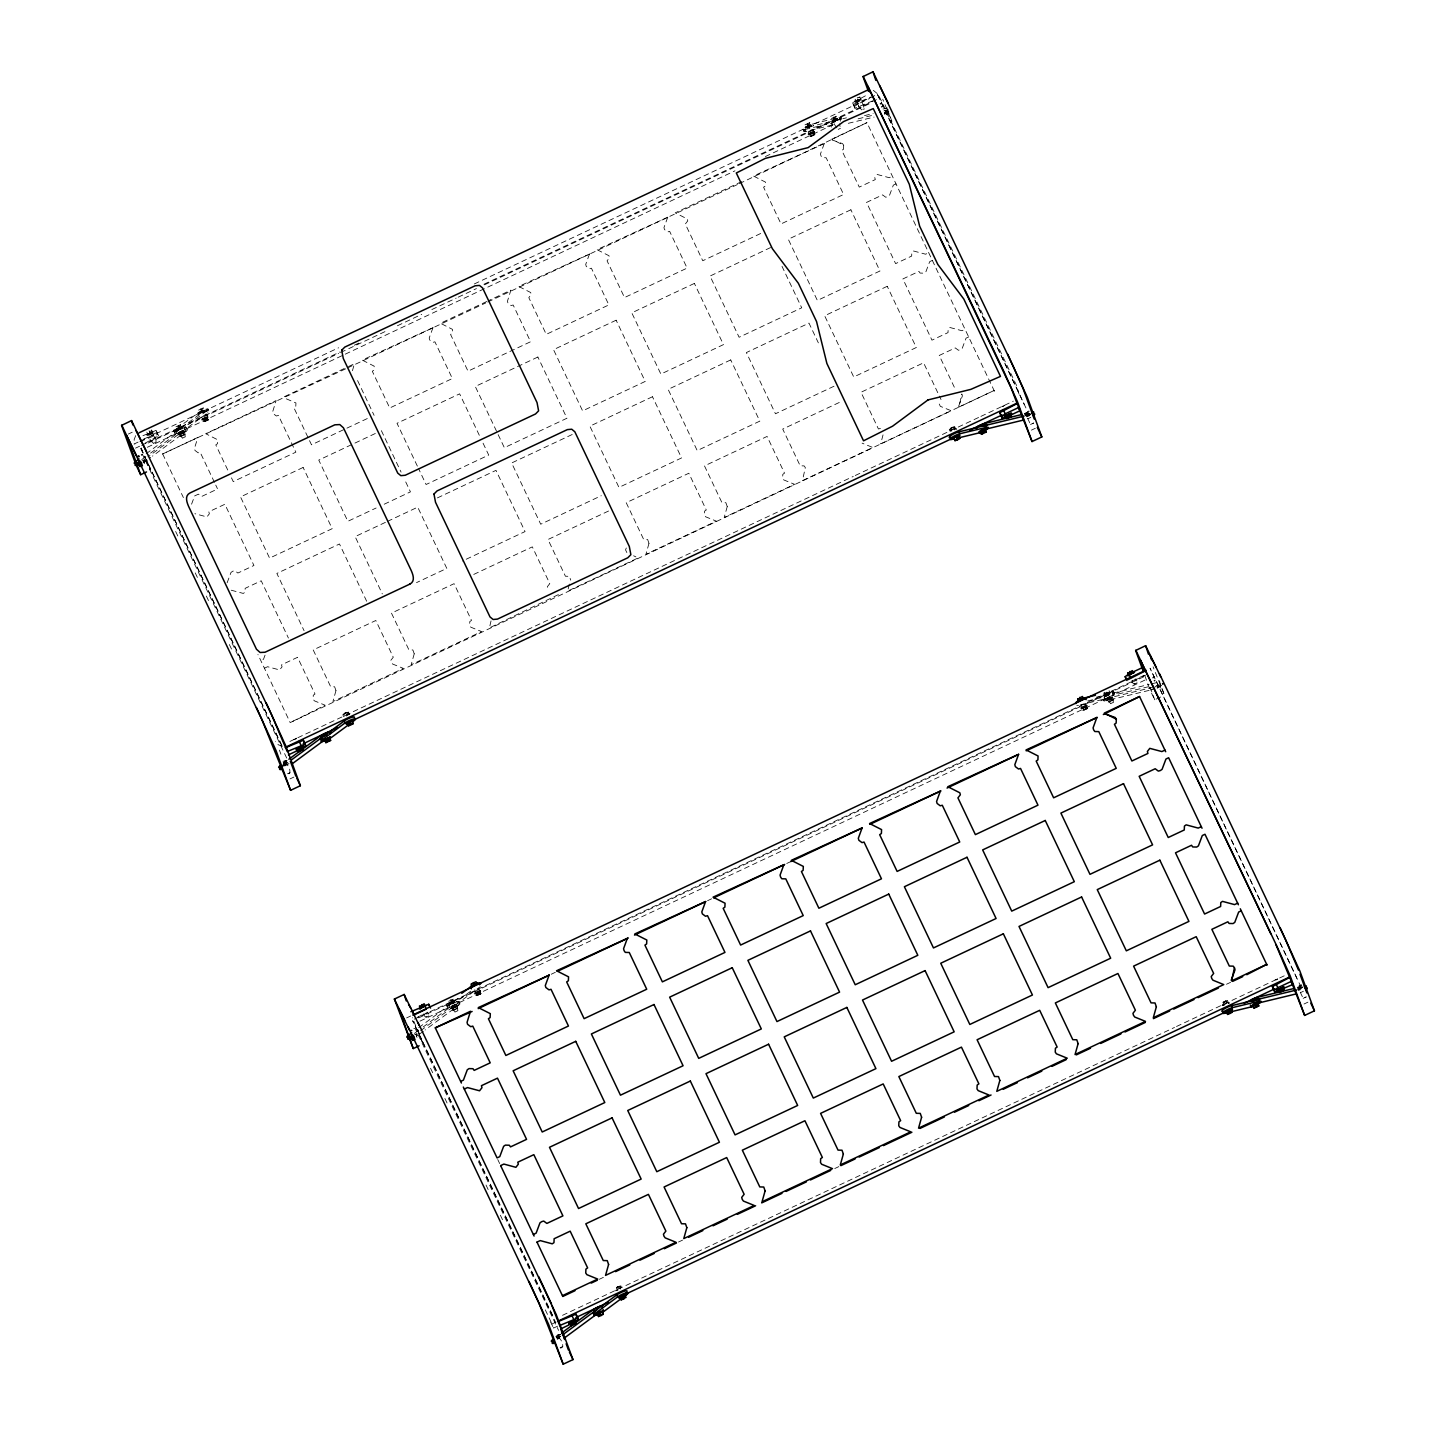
<?xml version="1.0" encoding="UTF-8"?>
<svg xmlns="http://www.w3.org/2000/svg" width="1436" height="1436" viewBox="0 0 1436 1436"><rect width="100%" height="100%" fill="white"/><g stroke="black" fill="none" stroke-linecap="round" stroke-linejoin="round"><path stroke-width="0.75" stroke-dasharray="5 3.75" d="M352.448 370.703L354.387 363.775L346.345 367.562M958.62 406.316L962.389 395.941L961.833 393.967L958.943 407.034L994.161 390.466L290.18 722.595L257.924 654.475M135.648 435.629L134.104 439.793L134.876 444.101M491.04 620.89L489.425 627.891L559.519 594.055M569.302 584.075L567.687 591.093L638.105 557.958L633.599 555.768M626.293 547.978L625.575 549.916L627.317 553.56M883.032 434.893L880.699 443.85L951.117 410.714L940.329 406.316L938.588 402.672L939.306 400.734M191.562 504.18L194.668 495.905L198.401 494.163L201.543 496.515L217.59 488.976L215.759 485.099M227.139 582.765L231.016 572.425L232.74 571.241L234.75 570.666L237.891 573.036L253.939 565.479L224.86 504.269L208.812 511.808L209.369 513.783L206.928 516.924L194.883 513.693M265.05 655.157L263.488 659.286L260.814 660.542M146.669 434.875L153.724 431.554L150.834 434.713L146.669 434.875L153.724 431.554M147.028 435.629L154.083 432.326M148.626 433.959C152.629 428.377 158.516 441.732 154.855 443.114C151.229 444.28 145.485 433.223 151.767 432.487M153.167 443.509L156.309 442.037M143.797 462.356L144.48 460.759L143.995 462.536M175.784 429.579L182.821 426.259L179.949 429.418L175.784 429.579L182.821 426.259M176.143 430.333L183.198 427.031M177.741 428.646C181.726 423.081 187.631 436.436 183.97 437.818C180.344 438.985 174.582 427.928 180.864 427.174M177.974 434.175L185.011 430.854L182.121 434.013L177.974 434.175L185.011 430.854M178.333 434.928L185.37 431.626M198.437 412.85L205.492 409.547L202.602 412.706L198.437 412.85L205.492 409.547M198.814 413.622L205.851 410.301M200.394 411.935C204.397 406.37 210.284 419.707 206.64 421.089C202.997 422.274 197.253 411.199 203.535 410.463M182.282 438.213L185.423 436.741M201.543 419.366L208.579 416.045L205.689 419.204L201.543 419.366L208.579 416.045M201.902 420.12L208.938 416.817M204.953 421.502L208.076 420.03M293.841 739.63L296.426 738.14M804.914 127.571L811.95 124.268L809.06 127.427L804.914 127.571L811.95 124.268M805.273 128.343L812.309 125.022M806.87 126.655C810.855 121.091 816.743 134.428 813.099 135.81C809.455 136.994 803.711 125.919 809.994 125.183M808.001 134.087L815.038 130.766L812.148 133.925L808.001 134.087L815.038 130.766M288.833 773.789C292.423 771.796 286.392 758.746 281.851 765.298M808.36 134.84L815.397 131.538M282.228 766.357L287.218 764.006L287.685 762.229L281.869 765.585M811.412 136.223L814.535 134.751M831.354 121.198L838.391 117.878L835.501 121.037L831.354 121.198L838.391 117.878M831.713 121.952L838.75 118.649M836.937 127.93C828.823 118.506 837.942 114.216 840.078 126.458M836.434 118.793L833.311 120.265M854.869 101.741L861.905 98.42L859.015 101.579L854.869 101.741L861.905 98.42M855.228 102.495L862.264 99.192M861.744 109.926C851.117 99.389 862.013 93.16 864.113 109.351M859.949 99.335L856.825 100.807M349.127 714.715L349.971 713.692L343.778 716.008M838.229 129.384L840.437 128.343M884.63 113.462L887.879 111.057L884.989 114.216M423.961 1013.565C423.548 1019.919 432.326 1015.808 427.102 1012.093M428.915 1015.916L425.792 1017.388M416.619 1036.397L417.086 1034.638L416.243 1035.643L417.32 1038.138L414.627 1038.39M448.391 1003.441L455.445 1000.138L452.555 1003.297L448.391 1003.441L455.445 1000.138M448.768 1004.213L455.804 1000.91M450.348 1002.525C454.35 996.961 460.238 1010.298 456.576 1011.68C452.95 1012.865 447.206 1001.789 453.489 1001.054M450.581 1008.036L457.617 1004.733L454.745 1007.892L450.581 1008.036L457.617 1004.733M450.94 1008.808L457.994 1005.487M454.907 1012.093L458.03 1010.621M474.149 993.227L481.186 989.925L478.314 993.084L474.149 993.227L481.186 989.925M474.508 993.999L481.563 990.696M474.831 989.637C474.975 998.72 484.955 994.035 477.973 988.165M480.683 993.909L477.56 995.381M955.604 429.418L956.807 429.184M1004.787 405.473L1002.041 406.496L1003.71 406.083M1030.545 424.482L1033.687 423.01L1030.545 424.482L1026.919 416.835M1080.608 707.948L1087.662 704.645L1084.772 707.804L1080.608 707.948L1087.662 704.645M560.309 1348.081C566.448 1347.919 559.448 1334.78 556.899 1338.101M1080.985 708.72L1088.021 705.399M1081.29 704.358C1081.434 713.441 1091.414 708.756 1084.431 702.886M1087.16 708.612L1084.018 710.084M1103.961 695.06L1111.015 691.757L1108.125 694.916L1103.961 695.06L1111.015 691.757M1104.338 695.832L1111.374 692.511M1105.917 694.144C1109.92 688.58 1115.808 701.917 1112.146 703.299C1108.52 704.484 1102.776 693.409 1109.059 692.673M1106.151 699.655L1113.187 696.352L1110.297 699.511L1106.151 699.655L1113.187 696.352M615.541 1290.892L616.385 1289.869M1106.51 700.427L1113.546 697.106M1110.459 703.712L1113.6 702.24M1132.16 680.431C1131.747 686.785 1140.507 682.674 1135.284 678.959M1137.115 682.782L1133.973 684.254M1160.862 685.69L1157.613 688.095M1222 1005.595L1222.844 1004.59M1228.211 1003.297L1229.413 1003.046L1228.193 1003.01M1303.17 998.361L1306.293 996.889L1303.17 998.361L1298.629 988.794L1301.213 987.304M141.5 455.499L142.505 454.512L286.949 758.567M179.105 434.569L184.598 431.985L185.495 433.905L181.564 436.329L180.021 436.472L179.105 434.569L184.598 431.985M180.021 436.472L185.495 433.905M202.673 419.761L208.166 417.176L209.064 419.097L207.879 420.245L203.589 421.663L202.673 419.761L208.166 417.176M203.589 421.663L209.064 419.097M809.15 134.481L814.625 131.897L815.522 133.817L811.609 136.24L810.048 136.384L809.15 134.481L814.625 131.897M810.048 136.384L815.522 133.817M881.65 107.323L882.655 106.336L881.327 106.461M344.909 715.505L343.707 716.636L342.809 714.733L348.284 712.148L349.199 714.069L347.638 714.213M348.284 712.148L342.809 714.733M951.368 430.208L950.183 431.356L949.268 429.454L954.743 426.869L955.658 428.79L954.096 428.933M954.743 426.869L949.268 429.454M474.329 283.951L877.414 94.327L1028.05 412.401L1024.694 414.501M451.73 1008.431L457.204 1005.864L458.12 1007.767L454.189 1010.208L452.627 1010.352L451.73 1008.431L457.204 1005.864M452.627 1010.352L458.12 1007.767M475.298 993.64L480.773 991.055L481.688 992.976L480.504 994.107L476.214 995.543L475.298 993.64L480.773 991.055M476.214 995.543L481.688 992.976M1081.757 708.343L1087.232 705.776L1088.147 707.679L1086.962 708.828L1082.672 710.264L1081.757 708.343L1087.232 705.776M1082.672 710.264L1088.147 707.679M1107.3 700.05L1112.774 697.483L1113.672 699.386L1112.487 700.535L1108.197 701.971L1107.3 700.05L1112.774 697.483M1108.197 701.971L1113.672 699.386M1154.257 681.202L1155.28 680.215L1153.952 680.341M616.6 1287.464L617.875 1290.372L616.331 1290.515L615.416 1288.613L616.6 1287.464L620.89 1286.028L621.806 1287.948L620.262 1288.092M616.331 1290.515L617.516 1289.366M620.89 1286.028L615.416 1288.613M1223.077 1002.184L1224.352 1005.092L1222.79 1005.236L1221.874 1003.315L1227.367 1000.748L1228.265 1002.651L1227.08 1003.8L1225.805 1000.892M1222.79 1005.236L1223.975 1004.087M1227.367 1000.748L1221.874 1003.315M1296.941 978.383L1150.039 668.207L1300.675 986.281L1297.3 988.363M143.331 439.308L153.113 434.713L156.721 432.039L156.129 430.387L142.128 436.005M145.144 443.132L158.552 435.862L156.129 430.387M206.802 410.893L184.131 427.605A6.48 1.31 -25.4 0 1 175.838 431.518A6.48 1.31 -25.4 0 1 175.192 429.759L197.863 413.047A6.48 1.31 -25.4 0 1 206.156 409.134A6.48 1.31 -25.4 0 1 206.802 410.893L207.717 412.796L148.034 456.827M146.149 453.776L198.778 414.95A6.48 1.31 -25.4 0 1 207.071 411.055A6.48 1.31 -25.4 0 1 207.717 412.796M141.769 459.592L148.823 454.386M150.583 453.094L177.023 433.582A6.48 1.31 -25.4 0 1 185.316 429.687A6.48 1.31 -25.4 0 1 185.962 431.428L152.467 456.127M142.9 462.895A6.48 1.31 -25.4 0 0 145.413 461.333L150.708 457.438M872.909 100.789L854.994 108.256L852.571 102.782L865.98 95.512M854.994 108.256L854.402 106.605L858.01 103.948L869.749 98.42M283.592 763.126L287.11 760.524M282.73 766.339L289.785 761.152M470.703 991.199L456.756 1001.484A6.48 1.31 -25.4 0 1 448.463 1005.38A6.48 1.31 -25.4 0 1 447.817 1003.638L453.04 999.779M418.756 1027.655L460.92 996.548M414.376 1033.471L421.43 1028.266M423.189 1026.973L449.63 1007.462A6.48 1.31 -25.4 0 1 457.94 1003.567A6.48 1.31 -25.4 0 1 458.569 1005.308L425.092 1030.007M420.658 1030.689L480.324 986.676M423.315 1031.317L418.038 1035.212L417.122 1033.292A6.48 1.31 -25.4 0 1 414.609 1034.853M556.199 1337.006L559.717 1334.403M557.114 1338.926L560.632 1336.324M149.488 431.877L151.767 430.477M150.403 433.798C157.816 428.915 142.146 436.257 150.403 433.798L149.075 430.728M198.581 410.122L203.32 407.878L204.451 410.373L199.694 412.599C195.673 408.829 203.248 411.252 203.32 407.878M175.928 426.833L180.667 424.607L181.78 427.084L177.041 429.328C173.02 425.541 180.577 427.964 180.667 424.607M181.78 427.084L179.087 427.336L177.041 429.328M805.04 124.824L809.796 122.598L810.909 125.094L806.17 127.319C802.132 123.55 809.707 125.973 809.796 122.598M856.125 101.489L860.649 98.671L856.125 101.489C850.902 98.815 865.118 96.499 857.274 97.594M831.48 118.452L836.237 116.226L837.35 118.703L832.611 120.947C828.572 117.16 836.147 119.583 836.237 116.226M884.935 114.054L886.981 112.08L884.504 112.905L885.42 114.808L888.112 114.557L886.981 112.08M283.951 763.306L286.644 763.054L284.382 764.473L283.466 762.552L285.531 760.577L283.054 761.403M1029.145 411.45L1024.389 413.676M1025.089 415.022L1027.35 413.604M448.75 1001.287L453.489 999.061L454.404 1000.964L449.647 1003.19L448.535 1000.712M454.404 1000.964L451.712 1001.215L449.647 1003.19M1107.695 693.983C1115.108 689.118 1099.438 696.442 1107.695 693.983L1106.797 692.08M1301.752 985.329L1297.013 987.555M1299.975 987.483L1297.911 989.458L1300.388 988.632L1299.059 985.581L1301.537 984.737M880.304 104.236L881.74 103.177L880.053 103.589M884.845 113.803L886.281 112.744L884.594 113.139M296.606 738.607L294.38 739.648M287.523 773.735L290.269 772.712M950.237 430.71L952.642 429.328M1024.891 414.842L1027.296 413.442M1026.381 414.483L1028.589 413.442M1025.25 415.596L1030.24 413.263M1028.768 413.891L1026.543 414.932M1030.258 413.532L1027.835 414.932L1026.453 411.701L1028.93 410.875M1030.617 414.304L1025.627 416.655M1152.911 678.115L1154.364 677.056L1152.677 677.451M1157.236 687.323L1159.66 685.941L1160.719 688.436L1158.026 688.688M1157.452 687.682L1158.906 686.623L1157.219 687.018M557.042 1338.496L560.309 1336.108L556.504 1337.024M557.419 1339.267L559.825 1337.885M560.13 1347.614L562.894 1346.591M1223.221 1005.362L1225.626 1003.961M1275.024 979.926L1277.771 978.903L1276.335 979.962M1297.498 988.704L1299.921 987.322M1297.875 989.476L1302.847 987.124M1301.375 987.771L1298.629 988.794M1302.865 987.412L1297.893 989.763M128.307 434.067L132.22 432.236M853.181 104.433L871.096 96.966M134.015 444.029L138.071 442.126M140.1 441.175L338.609 347.781M140.028 441.678L157.942 434.228M135.523 448.14L139.579 446.237M141.59 445.286L340.117 351.91M354.297 345.232L360.364 342.378M483.932 284.256L878.922 98.438M148.159 443.024L338.627 353.418M340.655 352.466L346.74 349.612M348.769 348.661L387.271 330.549M397.395 325.775L421.717 314.34M431.841 309.566L456.163 298.132M458.192 297.18L476.429 288.6M484.524 284.795L871.58 102.728M147.334 447.278L734.981 170.83M765.388 156.542L836.308 123.173M345.627 368.855L162.663 453.955L197.881 437.388L194.434 448.481L194.991 450.455L198.132 452.807L200.142 452.232L214.844 483.16M344.317 368.496L283.951 396.892L284.507 398.059L295.942 402.96L295.762 406.873L294.057 408.075L311.504 444.801L368.047 418.199M486.75 301.506L440.457 323.279L452.448 329.347L452.268 333.26L450.563 334.444L468.01 371.17L530.602 341.732L513.155 304.988L511.144 305.563L508.003 303.211L507.446 301.237L510.893 290.144L488.761 300.555M741.622 181.618L675.225 212.851L687.198 218.918L687.754 220.893L685.313 224.016L702.76 260.742L761.331 233.188M994.466 391.292L866.949 122.652L831.731 139.22L843.704 145.287L843.542 149.2L841.819 150.385L859.266 187.111L875.314 179.572L874.757 177.597L877.199 174.474L889.243 177.705L892.384 176.215M347.656 367.903L485.673 302.978M487.701 302.027L737.35 184.58M739.378 183.628L866.949 122.652M896.028 183.88L893.336 185.136L889.458 195.476L887.735 196.66L885.725 197.235L882.584 194.883L866.536 202.422L895.615 263.632L911.663 256.093L911.824 252.18L913.547 250.995L925.592 254.208L928.733 252.736M375.317 433.493L318.774 460.094L347.853 521.304L376.124 508.003M770.611 247.548L710.03 276.053L739.109 337.263L801.719 307.807L782.01 266.342M384.202 504.215L410.445 491.866L404.826 480.019M932.377 260.383L929.684 261.657L925.807 271.996L924.084 273.181L920.117 273.073L918.932 271.386L902.885 278.943L931.964 340.152L948.011 332.613L948.173 328.7L949.896 327.498L961.94 330.729L965.082 329.257M385.404 522.363L355.123 536.615L382.317 593.876M387.433 521.412L417.714 507.159L446.793 568.387L416.512 582.621M437.406 497.897L495.976 470.362L525.055 531.571L462.446 561.009M572.21 434.498L511.629 462.984L540.708 524.212L601.289 495.707M834.029 386.23L775.458 413.765L746.379 352.556L808.989 323.118L818.358 342.863M264.439 668.207L267.581 666.717L279.625 669.948L282.066 666.825L281.51 664.85L297.557 657.311L315.005 694.037L313.281 695.221L313.12 699.135L314.304 700.804L325.092 705.202L290.18 722.595M968.726 336.904L966.033 338.178L962.156 348.517L960.433 349.702L958.422 350.258L955.281 347.907L939.234 355.464L955.766 390.251M473.754 574.418L532.325 546.865L549.773 583.608L547.331 586.732L549.073 590.375M608.559 511.019L547.978 539.505L565.425 576.231L569.392 576.339L570.738 580.18M839.27 402.475L782.728 429.077L800.175 465.803L804.16 465.91L805.327 467.597L802.437 480.647L872.873 447.529L862.085 443.132M289.91 741.443L853.253 476.447M855.282 475.495L978.885 417.337M980.914 416.386L1013.331 401.147M286.572 760.703L283.215 762.785L286.895 761.565M1024.371 413.64L1028.05 412.401M289.964 778.922L293.877 777.073M1031.407 430.136L1035.32 428.305M406.621 1017.909L410.678 1016.006M417.768 1017.011L427.551 1012.416M1131.819 681.113L1145.515 674.669M414.214 1019.165L1145.461 675.171M418.738 1017.855L1146.215 675.638M419.94 1021.14L1147.418 678.941M1160.575 697.034L1154.706 699.781L1150.164 690.231L1156.034 687.467M551.262 974.236L555.337 972.316M707.553 900.713L711.61 898.81M786.713 863.485L790.769 861.582M599.333 1279.279L603.389 1277.358M678.492 1242.032L682.549 1240.13M834.765 1168.527L838.821 1166.624M1226.488 984.252L1230.544 982.35M562.517 1315.322L1174.504 1027.44M1176.515 1026.489L1269.729 982.637M1271.757 981.685L1285.956 975.008M557.581 1326.182L553.524 1328.085L552.016 1323.974L556.073 1322.071M556.845 1335.677L560.525 1334.457L555.822 1336.665M1304.014 1004.015L1307.927 1002.166M862.803 109.316L864.49 108.903M884.45 112.744L888.238 111.828M283.897 763.144L287.685 762.229M284.041 763.557L285.728 763.144M284.256 763.916L288.044 763.001M283.143 764.634L284.292 764.221M1156.698 685.852L1159.265 684.882M1225.267 1003.208L1229.054 1002.292M1298.252 990.517L1300.819 989.566M618.79 1288.487L621.357 1287.536M556.665 1337.437L558.353 1337.024M556.863 1337.796L559.448 1336.826L558.137 1334.439L555.66 1335.283M1157.129 686.767L1159.606 685.941L1157.542 687.934L1158.457 689.836M556.576 1337.185L559.25 1336.934L556.989 1338.334L556.073 1336.431L558.137 1334.439M880.447 428.431L878.437 428.987L860.99 392.261L923.581 362.823L941.029 399.549M840.796 117.321L841.693 119.224A6.48 1.31 -25.4 0 0 832.826 122.527A6.48 1.31 -25.4 0 0 832.324 125.04L805.865 131.43L804.968 129.509A6.48 1.31 -25.4 0 1 804.322 127.768A6.48 1.31 -25.4 0 1 812.632 123.855L839.073 117.483L839.97 119.385M805.865 131.43A6.48 1.31 -25.4 0 1 805.237 129.671A6.48 1.31 -25.4 0 1 813.53 125.776L846.432 117.824M882.978 109.01L887.286 107.969M804.968 129.509L831.408 123.119A6.48 1.31 -25.4 0 0 839.701 119.224A6.48 1.31 -25.4 0 0 839.073 117.483M864.544 115.598L873.142 113.516M883.894 110.931L888.184 109.89M858.118 118.811L873.16 115.185M848.281 123.317L874.075 117.088M1026.219 415.596L1030.527 414.555M1103.548 693.319L1111.679 691.344L1113.492 695.168L1147.902 686.875M1096.314 697.196L1149.141 684.433M1151.295 683.931L1159.893 681.849M1087.752 700.93L1104.015 696.999A6.48 1.31 -25.4 0 0 1112.326 693.103A6.48 1.31 -25.4 0 0 1111.679 691.344M1080.518 704.807L1152.228 687.503M1104.015 696.999L1105.846 700.822L1153.144 689.406M1297.929 987.555L1302.237 986.514M141.177 454.638L142.505 454.512M413.801 1028.517L415.13 1028.391L558.604 1330.418M1299.347 986.406L1300.675 986.281M1226.721 1002.795L1228.265 1002.651M886.658 111.021L887.879 111.057M955.209 428.377L956.43 428.413M143.241 460.723L144.48 460.759M143.618 461.477L144.839 461.53M415.866 1034.584L417.086 1034.638M416.225 1035.356L417.445 1035.392M873.321 90.342L878.276 94.399L1016.401 385.171L1019.596 396.067M231.232 590.214L243.276 593.427L245 592.242L245.161 588.329L261.208 580.79L288.421 638.051M282.479 746.235L278.279 744.781L275.407 741.461M832.072 139.938L842.519 143.618L843.704 145.287M877.414 94.327L1024.317 404.503M859.751 96.768L860.864 99.246M857.687 98.743L858.602 100.646M856.197 100.125L858.01 103.948M857.4 103.41L859.213 107.233M852.571 102.782L854.402 106.605M1113.403 691.183L1114.318 693.103M839.701 119.224L840.616 121.145M1112.326 693.103L1113.223 695.006M1109.059 690.662L1109.974 692.583M1111.213 697.627L1112.487 700.535M833.76 117.052L835.088 120.121M1108.484 698.919L1109.759 701.827M1104.104 692.332L1105.217 694.809M831.677 123.299L832.593 125.201M1104.284 697.16L1105.199 699.081A6.48 1.31 -25.4 0 0 1105.846 700.822M831.408 123.119L832.324 125.04M830.6 125.201L831.498 127.122M1103.207 699.081L1104.122 700.983M812.632 123.855L813.53 125.776M813.063 132.04L814.338 134.948M953.199 427.013L954.473 429.92M1085.688 705.92L1086.962 708.828M807.301 123.424L808.647 126.494M810.335 133.333L811.609 136.24M950.452 428.305L951.727 431.213M1082.941 707.212L1084.216 710.12M803.245 129.671L804.142 131.573M479.319 435.305L459.628 393.841L397.018 423.279L417.661 466.736M483.07 443.203L488.707 455.05L426.097 484.506L418.594 468.71M357.564 380.558L374.096 415.345M381.366 430.656L401.075 472.121M366.665 601.235L339.47 543.975L276.861 573.431L304.073 630.691M207.879 408.973L208.794 410.893M206.604 417.32L207.879 420.245M346.722 712.292L347.997 715.218L345.268 716.492L343.994 713.584M479.229 991.199L480.504 994.107M619.347 1286.171L620.621 1289.079M200.843 408.704L202.171 411.773M203.876 418.612L205.151 421.52M476.483 992.491L477.757 995.399M227.732 470.003L215.795 444.873L217.518 443.688L217.68 439.775L205.707 433.708L276.125 400.572L272.696 411.665L273.235 413.64L276.376 415.991L278.404 415.435L295.852 452.161L233.242 481.599L231.411 477.739M197.863 413.047L198.778 414.95M186.124 427.605L187.039 429.526M458.748 1001.484L459.646 1003.405M184.131 427.605L185.962 431.428M456.756 1001.484L458.569 1005.308M183.395 433.134L184.311 435.036M456.02 1006.995L456.917 1008.916M178.19 425.433L179.087 427.336M450.796 999.294L451.712 1001.215M178.602 426.582L179.518 428.502M451.227 1000.461L452.125 1002.364M180.29 433.421L181.205 435.341M452.914 1007.3L453.83 1009.203M175.192 429.759L177.023 433.582M447.817 1003.638L449.63 1007.462M174.115 431.662L175.03 433.582M446.74 1005.541L447.637 1007.462M156.721 432.039L158.552 435.862M151.552 429.902L152.665 432.38M151.911 431.41L153.724 435.234M162.663 453.955L183.395 497.592M497.753 1159.534L499.674 1163.573M153.113 434.713L154.926 438.536M146.813 432.128L147.926 434.623M281.797 745.248L140.046 446.829L283.018 748.551M552.501 1315.089L412.653 1020.709L555.624 1322.412M145.88 460.525L150.439 470.093L146.598 459.628M145.413 461.333L144.515 459.43A6.48 1.31 -25.4 0 1 142.002 460.974M143.582 461.782L144.498 463.684M285.531 760.577L286.644 763.054M175.659 531.464L178.531 537.513M195.242 572.892L198.096 578.941M206.353 596.066L209.225 602.133M229.365 644.531L232.255 650.598M430.549 1068.24L433.421 1074.29M444.891 1098.45L447.763 1104.481M486.014 1185.023L488.886 1191.072M500.374 1215.233L503.246 1221.282M545.321 1309.883L552.016 1323.974M550.652 1322.053L553.524 1328.085M1159.175 680.628L1164.488 695.186L1153.072 666.807M1150.11 687.234L1154.706 699.781M1144.815 675.584L1150.164 690.231M887.304 108.831L891.882 121.306L882.745 99.192M837.35 118.703L834.657 118.955L832.611 120.947M810.909 125.094L808.217 125.345L806.17 127.319M204.451 410.373L201.758 410.624L199.694 412.599M417.679 1029.307L423.046 1043.972L412.383 1017.675M279.41 750.095L280.917 754.205M141.302 447.978L145.126 458.443M1078.49 705.291A6.48 1.31 -25.4 0 1 1076.767 705.453M1158.026 685.151A6.48 1.31 -25.4 0 1 1154.975 686.587M1161.437 685.51A6.48 1.31 -25.4 0 1 1155.89 688.49M1105.199 699.081A6.48 1.31 -25.4 0 1 1113.492 695.168M1303.421 991.217A6.48 1.31 -25.4 0 1 1300.37 992.653M887.915 109.728A6.48 1.31 -25.4 0 1 885.402 111.272M888.83 111.631A6.48 1.31 -25.4 0 1 883.266 114.629M1030.797 417.337A6.48 1.31 -25.4 0 1 1027.763 418.774M1029.881 415.435A6.48 1.31 -25.4 0 1 1026.848 416.853M288.995 763.575A6.48 1.31 -25.4 0 1 283.448 766.555M432.972 327.677L429.202 338.052L429.741 340.027L432.9 342.378L434.911 341.804L452.358 378.53L389.748 407.986L372.301 371.26L374.024 370.075L374.186 366.162L362.213 360.095L432.972 327.677M589.478 254.046L585.708 264.421L586.247 266.396L589.406 268.747L591.417 268.191L608.864 304.917L546.254 334.355L528.807 297.629L531.248 294.506L530.692 292.531L518.719 286.464L589.478 254.046M667.74 217.231L663.953 227.606L664.509 229.581L667.65 231.95L669.661 231.375L687.108 268.101L624.516 297.557L607.069 260.831L609.492 257.69L608.954 255.716L596.963 249.649L667.74 217.231M824.246 143.618L820.459 153.993L821.015 155.968L822.2 157.637L826.167 157.763L843.614 194.488L781.022 223.926L763.575 187.201L765.298 186.016L765.46 182.103L753.469 176.036L824.246 143.618M335.97 690.608L332.919 701.522L403.354 668.386L392.549 664.006L391.382 662.319L390.825 660.345L393.267 657.221L375.819 620.496L313.21 649.934L330.657 686.677L334.624 686.785L335.97 690.608M414.232 653.811L411.181 664.706L481.599 631.571L470.811 627.191L469.626 625.504L469.787 621.591L471.511 620.406L454.063 583.68L391.472 613.136L408.919 649.862L412.886 649.97L414.232 653.811M648.982 543.364L645.931 554.278L716.367 521.142L705.579 516.763L704.394 515.075L704.555 511.162L706.279 509.977L688.831 473.252L626.222 502.708L643.669 539.433L647.654 539.541L648.982 543.364M727.244 506.567L724.193 517.463L794.611 484.327L783.823 479.947L782.638 478.26L782.799 474.347L784.523 473.162L767.075 436.436L704.484 465.892L721.931 502.618L725.898 502.726L727.244 506.567M344.173 713.351L346.92 712.328L344.173 713.351M950.632 428.072L953.396 427.031L950.632 428.072M616.78 1287.212L619.544 1286.189L616.78 1287.212M1223.257 1001.933L1226.003 1000.91L1223.257 1001.933M303.122 467.454L240.512 496.91L269.591 558.119L332.201 528.681L303.122 467.454M537.872 357.026L475.28 386.481L504.359 447.691L566.951 418.235L537.872 357.026M616.134 320.21L553.524 349.666L582.603 410.875L645.213 381.438L616.134 320.21M694.378 283.413L631.786 312.851L660.865 374.06L723.457 344.622L694.378 283.413M850.884 209.782L788.292 239.238L817.371 300.447L879.963 270.991L850.884 209.782M652.482 396.731L589.873 426.187L618.952 487.396L681.561 457.94L652.482 396.731M730.727 359.915L668.135 389.371L697.214 450.581L759.806 421.143L730.727 359.915M887.233 286.303L824.641 315.758L853.72 376.968L916.312 347.512L887.233 286.303M1104.93 698.919A6.48 1.31 -25.4 0 0 1114.551 693.75A6.48 1.31 -25.4 0 0 1106.797 695.616A6.48 1.31 -25.4 0 0 1104.93 698.919M449.36 1007.3A6.48 1.31 -25.4 0 0 458.981 1002.131A6.48 1.31 -25.4 0 0 451.245 1003.997A6.48 1.31 -25.4 0 0 449.36 1007.3M176.754 433.421A6.48 1.31 -25.4 0 0 186.357 428.251A6.48 1.31 -25.4 0 0 178.62 430.118A6.48 1.31 -25.4 0 0 176.754 433.421"/><path stroke-width="1.5" d="M1231.226 980.196L1235.014 969.821L1234.457 967.846L1233.273 966.159L1229.306 966.051L1211.858 929.325L1227.888 921.786L1229.072 923.456L1233.057 923.563L1234.763 922.379L1238.658 912.039L1241.332 910.783M409.763 584.165C415.848 581.239 412.814 573.879 410.678 569.374L343.437 427.82L339.793 424.571L334.821 424.823L190.126 492.889C184.041 495.833 187.075 503.174 189.211 507.698L256.47 649.251L260.113 652.5L265.068 652.231L409.816 584.129M302.26 747.043L303.104 746.038L296.067 749.359L299.855 748.443M329.921 738.696L330.765 737.691L326.977 738.607L323.728 740.994L324.949 741.03M352.592 721.985L353.435 720.962L349.63 721.877L346.381 724.283L347.602 724.318M471.421 987.501L474.67 985.096M477.273 984.432L478.098 983.427L474.311 984.342L471.062 986.729L472.282 986.765M957.561 437.047L956.25 437.011M958.692 435.934L959.535 434.911L952.481 438.231L958.638 435.934L959.751 438.429L957.489 439.829L955.012 440.655L954.096 438.752M959.051 436.688L959.894 435.682L956.089 436.598L952.84 439.003L954.078 439.039M981.255 431.697L984.378 430.226L981.793 431.715M985.132 429.543L985.976 428.538L982.17 429.454L978.921 431.841L980.142 431.895M570.307 1323.741L575.728 1319.917L568.674 1323.22L569.895 1323.274M575.244 1321.694L576.087 1320.689L572.3 1321.605L569.051 1323.992L572.838 1323.077L561.063 1328.749L558.048 1321.623L575.944 1314.155L578.367 1319.63L574.759 1322.305M602.546 1312.576L603.389 1311.553L599.584 1312.468L596.335 1314.873L597.555 1314.909M602.187 1311.804L603.012 1310.799L599.225 1311.714L595.976 1314.102L597.196 1314.137M623.709 1296.205L622.398 1296.169M1231.298 1009.795L1232.142 1008.79L1225.105 1012.111L1228.893 1011.195M1255.567 998.828L1256.41 997.823L1255.19 997.787M1257.739 1003.423L1258.582 1002.418L1254.795 1003.333L1251.546 1005.721L1252.766 1005.756M1258.115 1004.177L1258.941 1003.172L1255.154 1004.087L1251.905 1006.492L1253.125 1006.528M1283.443 988.56L1284.287 987.537L1280.481 988.453L1277.232 990.858L1278.453 990.894M288.456 754.869L302.152 748.425L305.76 745.769L305.15 744.117L287.254 751.566L271.566 714.769L131.556 420.586L121.557 425.397L135.343 463.038M131.556 420.586L132.884 424.984M135.971 430.567L146.58 451.586M1034.225 419.061L1022.809 387.846L1013.008 365.983L872.998 71.8L863.018 76.611L868.367 91.258M872.998 71.8L875.852 80.38M419.186 1025.448L404.162 994.448L394.379 999.061L413.263 1048.567L419.132 1045.803M404.162 994.448L406.262 1000.946M408.578 1004.428L410.822 1008.198M1160.647 676.679L1145.623 645.679L1135.625 650.49L1143.289 671.402M1145.623 645.679L1148.477 654.26M138.825 455.75L137.82 456.72L139.148 456.594M136.205 463.325A6.48 1.31 -25.4 0 1 135.576 461.584L139.095 458.981M135.576 461.584L136.474 463.487L140.01 460.884M288.869 759.231L320.587 735.824A6.48 1.31 -25.4 0 1 328.898 731.929L329.795 733.832M291.544 759.841L344.173 721.016A6.48 1.31 -25.4 0 1 351.174 717.497A6.48 1.31 -25.4 0 1 354.423 717.605M354.01 720.782A6.48 1.31 -25.4 0 0 353.382 719.041A6.48 1.31 -25.4 0 0 345.071 722.936L322.418 739.648A6.48 1.31 -25.4 0 0 325.792 740.491M291.67 764.185L323.387 740.779M331.357 737.494L348.786 724.641M1006.421 417.122L1002.202 418.145L999.797 412.671L1017.101 403.57L1011.249 388.205L867.793 86.214L869.66 91.94M1002.202 418.145L1001.61 416.494L1005.218 413.837L1018.914 407.393L1017.101 403.57M461.764 993.353L470.47 986.927A6.48 1.31 -25.4 0 1 480.504 982.852M408.829 1037.205A6.48 1.31 -25.4 0 1 408.183 1035.446L411.719 1032.861M408.183 1035.446L409.098 1037.366L412.617 1034.764M1125.788 678.295L1125.196 676.661L1128.804 673.987L1142.5 667.543L1144.312 671.366L1128.211 679.587M561.494 1333.111L593.212 1309.704A6.48 1.31 -25.4 0 1 601.505 1305.791L602.42 1307.711M562.391 1335.013L616.78 1294.895A6.48 1.31 -25.4 0 1 623.798 1291.377A6.48 1.31 -25.4 0 1 627.029 1291.467M593.212 1309.704L595.025 1313.527L617.695 1296.816A6.48 1.31 -25.4 0 1 625.988 1292.903A6.48 1.31 -25.4 0 1 626.635 1294.662L603.964 1311.373L603.048 1309.452M564.276 1338.065L596.012 1314.658M1289.707 977.449L1292.741 984.558L1274.827 992.025L1272.404 986.55L1289.707 977.449L1275.832 944.457M1274.827 992.025L1274.217 990.373L1277.843 987.717L1291.52 981.273M142.433 465.677L139.956 466.503L139.041 464.582L141.105 462.607M139.956 466.503L142.02 464.51M297.467 749.287L302.224 747.061L303.337 749.556L298.598 751.782L297.683 749.861M300.16 749.036L302.224 747.061M303.337 749.556L300.645 749.807L298.598 751.782M347.638 724.031L353.059 720.208L346.022 723.511L349.81 722.595M350.599 723.959C343.204 728.824 358.874 721.5 350.599 723.959L349.702 722.039M327.031 738.768L323.351 740.24L330.406 736.919L327.031 738.768L327.946 740.671L330.639 740.42L325.882 742.663L324.769 740.168L327.462 739.917M327.946 740.671L325.882 742.663M980.339 431.787L985.078 429.561L986.191 432.039L981.452 434.282L980.555 432.362M1005.882 416.727L1011.662 413.676L1010.818 414.681L1008.413 416.063L1011.303 412.904L1004.249 416.225L1005.487 416.26M983.032 431.536L985.078 429.561M986.191 432.039L983.516 432.29L981.452 434.282M1008.844 416.655C1001.43 421.538 1017.101 414.196 1008.844 416.655L1007.928 414.753L1004.626 416.978L1005.846 417.014M419.635 1006.582L424.159 1003.764L425.289 1006.259M425.074 1005.685L420.551 1008.485L419.42 1006.008M471.188 983.983L475.944 981.757C479.947 984.665 469.41 987.25 471.403 984.558M412.563 1040.364L411.45 1037.887L413.712 1036.469L414.627 1038.39L412.563 1040.364L415.04 1039.538M1077.862 699.278L1082.403 696.478L1083.516 698.973M1084.557 698.129C1078.813 698.686 1076.713 703.012 1083.713 698.865M1127.816 673.448L1132.358 670.63L1133.471 673.125M1133.273 672.551L1128.732 675.351L1127.619 672.874M573.269 1323.669C565.856 1328.533 581.526 1321.21 573.269 1323.669L572.354 1321.766M622.309 1295.918L618.629 1297.39L625.683 1294.069L622.309 1295.918L623.637 1298.988L621.16 1299.813L620.262 1297.893M597.376 1314.048L602.133 1311.804L603.246 1314.299L598.507 1316.525L597.591 1314.622M623.637 1298.988L625.701 1297.013L621.16 1299.813M603.246 1314.299L600.553 1314.55L598.507 1316.525M1226.721 1012.613L1232.501 1009.562L1229.252 1011.949M1229.198 1011.788L1231.244 1009.813L1225.464 1012.865L1226.685 1012.918M1229.683 1012.559C1222.269 1017.424 1237.94 1010.082 1229.683 1012.559L1228.767 1010.639M1252.946 1005.667L1257.685 1003.423L1258.816 1005.918L1254.077 1008.144L1253.161 1006.241M1280.966 989.781L1278.273 990.032L1283.91 986.783L1276.873 990.086L1278.094 990.122M1281.45 990.535C1274.055 995.399 1289.707 988.076 1281.45 990.535L1280.553 988.632M140.674 461.674L137.425 464.061L138.646 464.115M141.051 462.446L137.784 464.833L141.59 463.918M141.195 462.841L139.741 463.918L141.428 463.505M300.07 748.784L301.524 747.725L298.921 749.215M300.214 749.197L303.481 746.81L296.426 750.113L297.647 750.166M348.715 722.918L349.792 722.29M328.431 739.055L325.685 740.078L328.27 738.589M1008.269 415.65L1009.705 414.591L1007.121 416.081M983.086 431.697L986.335 429.31L979.298 432.613L980.519 432.649M413.299 1035.553L410.05 1037.941L411.27 1037.977M413.658 1036.307L410.409 1038.713L411.629 1038.749M1083.318 698.381L1077.521 701.45L1078.741 701.486M598.668 1313.509L599.745 1312.881M1229.108 1011.536L1230.544 1010.477L1227.959 1011.967M1281.953 988.919L1279.189 989.942L1281.774 988.453M139.059 432.774L866.823 90.432M136.115 465.138L140.656 474.688L146.526 471.941M285.495 747.241L1016.742 403.247M285.423 747.743L303.337 740.294L305.15 744.117M303.193 743.74L337.639 727.531M351.82 720.872L951.404 438.824M969.623 430.244L1002.041 414.986M1010.334 415.291L1020.116 410.678L1018.914 407.393M121.773 425.182L261.783 719.364L290.593 790.321L300.375 785.725L285.836 745.984L266.216 702.958M1020.116 410.678L1018.303 406.855L1032.035 441.552L1041.818 436.939L1027.278 397.216L1007.677 354.189M410.84 1011.734L428.736 1004.267L430.549 1008.09M412.706 1015.037L1145.982 670.109M414.609 1014.642L426.348 1009.113L424.517 1005.29M472.121 1011.465L435.287 1027.835L470.487 1011.267L467.059 1022.36L467.597 1024.335L470.739 1026.686L472.767 1026.112L490.215 1062.837L474.167 1070.394L472.982 1068.707L469.016 1068.599L467.292 1069.784L463.415 1080.123L460.723 1081.398M1165.691 751.728L1139.556 696.532L1104.338 713.1L1116.328 719.167L1116.149 723.08L1114.444 724.265L1131.891 760.99L1147.92 753.451L1147.382 751.477L1149.805 748.353L1161.868 751.566L1165.009 750.095M478.206 1008.61L549.234 975.188M557.365 971.364L628.394 937.959M634.479 935.087L705.525 901.664M713.638 897.859L784.684 864.436M790.769 861.582L861.797 828.159M869.929 824.336L940.957 790.931M947.042 788.059L1018.088 754.636M1026.202 750.831L1097.23 717.408M1103.333 714.536L1139.556 696.532M464.366 1089.044L467.508 1087.573L479.552 1090.786L481.993 1087.662L481.437 1085.688L497.484 1078.149L526.563 1139.358L510.516 1146.897L509.331 1145.228L505.364 1145.12L503.641 1146.305L499.764 1156.644L497.071 1157.901L463.325 1087.052M1201.358 826.615L1198.216 828.087L1186.154 824.856L1184.431 826.059L1184.269 829.972L1168.24 837.511L1139.161 776.302L1155.19 768.745L1158.331 771.114L1160.36 770.54L1162.065 769.355L1165.96 759.016L1168.635 757.741L1202.04 828.249M500.715 1165.565L503.856 1164.075L515.901 1167.306L518.342 1164.183L517.786 1162.209L533.833 1154.67L562.912 1215.879L546.865 1223.418L543.723 1221.067L541.713 1221.641L539.99 1222.826L536.113 1233.165L533.42 1234.421M1237.706 903.136L1234.565 904.608L1222.503 901.377L1220.78 902.562L1220.618 906.475L1204.589 914.032L1175.51 852.822L1191.539 845.265L1192.724 846.953L1196.709 847.06L1198.414 845.876L1202.309 835.519L1204.983 834.262L1238.388 904.752M537.064 1242.068L540.205 1240.596L552.25 1243.827L553.973 1242.643L554.134 1238.729L570.182 1231.173L587.629 1267.898L585.906 1269.101L585.744 1273.014L586.911 1274.683L597.717 1279.081L562.499 1295.631M574.974 1290.731L562.804 1296.457L536.974 1242.086M591.219 1283.102L597.304 1280.23M615.577 1271.632L629.776 1264.954M639.935 1260.18L654.134 1253.502M664.276 1248.728L676.464 1243.002M688.634 1237.276L702.85 1230.58M712.992 1225.805L727.208 1219.128M737.35 1214.353L755.623 1205.755M761.708 1202.901L781.992 1193.352M786.066 1191.431L806.35 1181.9M810.407 1179.979L830.708 1170.43M840.868 1165.655L855.066 1158.978M859.123 1157.075L879.424 1147.526M883.481 1145.605L911.896 1132.25M920.009 1128.427L944.367 1116.975M954.527 1112.2L968.726 1105.505M978.867 1100.73L991.055 1095.004M1003.225 1089.278L1017.442 1082.6M1027.584 1077.826L1041.8 1071.148M1051.942 1066.374L1066.14 1059.678M1076.3 1054.904L1090.498 1048.226M1100.658 1043.451L1120.942 1033.902M1124.998 1031.999L1145.3 1022.45M1153.413 1018.627L1169.658 1010.998M1173.715 1009.077L1194.016 999.528M1198.073 997.625L1218.374 988.076M1232.573 981.398L1242.732 976.624M1246.789 974.721L1266.785 964.346L1231.567 980.914L1234.457 967.846M558.101 1321.12L1289.348 977.126M575.818 1317.602L608.218 1302.362M624.427 1294.733L1226.039 1011.734M1244.276 1003.154L1274.647 988.865M559.86 1325.446L577.775 1317.997M408.201 1027.045L538.967 1303.188L563.199 1364.2L572.982 1359.605L556.181 1314.461L417.984 1022.45M1292.741 984.558L1290.91 980.734L1304.66 1015.414L1314.443 1010.818L1299.885 971.077L1280.284 928.051M572.443 1322L573.592 1321.587M139.041 464.582L141.518 463.756M1007.928 414.753L1010.405 413.927L1011.536 416.404M977.072 429.364L976.157 427.443A6.48 1.31 -25.4 0 1 984.468 423.548L1021.014 414.717M951.26 437.495A6.48 1.31 -25.4 0 1 950.632 435.736A6.48 1.31 -25.4 0 1 958.925 431.841L1024.065 416.117M952.176 439.398A6.48 1.31 -25.4 0 1 951.529 437.657A6.48 1.31 -25.4 0 1 959.84 433.744L986.281 427.372L984.468 423.548M984.163 429.543L1022.863 420.209M958.279 437.926L978.616 433.026A6.48 1.31 -25.4 0 0 981.362 432.092M1075.851 703.55A6.48 1.31 -25.4 0 1 1078.077 700.876A6.48 1.31 -25.4 0 1 1085.239 697.734L1095.417 695.275M1251.294 999.761A6.48 1.31 -25.4 0 1 1257.074 997.41L1293.621 988.596M1222.162 1011.518A6.48 1.31 -25.4 0 1 1224.387 1008.844A6.48 1.31 -25.4 0 1 1231.55 1005.703L1296.69 989.996M1223.885 1011.357L1224.782 1013.277A6.48 1.31 -25.4 0 1 1224.154 1011.536A6.48 1.31 -25.4 0 1 1232.447 1007.623L1258.887 1001.233L1257.074 997.41M1256.769 1003.423L1295.469 994.089M1230.885 1011.806L1251.241 1006.887A6.48 1.31 -25.4 0 0 1253.987 1005.972M410.427 1030.599L411.755 1030.474M1134.53 672.299L1127.475 675.602L1128.696 675.656M1255.549 998.541L1256.769 998.576M477.237 984.145L478.475 984.181M426.33 1005.433L419.294 1008.754L420.515 1008.79M620.226 1298.198L619.006 1298.162L624.822 1294.805L626.042 1294.841L624.786 1295.092L625.899 1297.588M1104.679 713.818L1115.144 717.479L1116.328 719.167M863.215 76.395L1004.285 372.391L1017.496 401.811L1032.035 441.552M1135.84 650.275L1276.909 946.252L1290.12 975.69L1304.66 1015.414M394.379 999.061L409.404 1030.061M879.658 85.55L888.022 102.8M1155.926 666.86L1150.182 655.48L1151.546 659.824M411.737 1010.064L414.483 1015.647M404.701 1020.242L398.957 1008.862L413.263 1048.567M136.797 456.181L126.35 435L140.656 474.688M1159.444 673.663L1285.615 939.862L1298.467 970.036M1037.277 427.372L1041.818 436.939M1310.799 1003.172L1314.443 1010.818M1270.806 933.777L1140.417 660.093L1144.312 671.366M1284.143 990.284L1283.228 988.381M1129.881 671.456L1130.796 673.376M1003.405 410.014L1005.218 413.837M1128.804 673.987L1130.617 677.81M1240.291 908.791L1267.073 965.172M1276.012 983.875L1277.843 987.717M1005.667 416.153L1006.78 418.648M1278.273 990.032L1279.404 992.509M999.797 412.671L1001.61 416.494M1125.196 676.661L1127.009 680.485M1272.404 986.55L1274.217 990.373M1258.618 1001.072L1259.534 1002.992M982.601 430.387L983.516 432.29M1255.208 1004.249L1256.554 1007.318M1250.325 1004.985L1251.241 1006.887M958.925 431.841L959.84 433.744M1085.239 697.734L1086.155 699.637M1231.55 1005.703L1232.447 1007.623M1231.244 1009.813L1232.375 1012.308M956.161 436.759L957.489 439.829M1079.926 697.304L1080.841 699.224M1077.664 698.704L1078.777 701.199M1226.506 1012.039L1227.618 1014.534M625.719 1292.741L626.635 1294.662M353.292 723.708L352.376 721.787M473.467 982.583L474.365 984.504M347.422 723.457L348.553 725.934M344.173 721.016L345.071 722.936M470.47 986.927L471.385 988.83M616.78 1294.895L617.695 1296.816M330.639 740.42L329.724 738.517M599.656 1312.63L600.553 1314.55M600.068 1313.796L600.984 1315.699M320.587 735.824L323.046 741.407M305.76 745.769L303.337 740.294M578.367 1319.63L575.944 1314.155M574.831 1320.94L575.944 1323.418M299.119 741.299L300.932 745.122M435.287 1027.835L461.405 1083.013M500.625 1165.583L534.102 1236.055M571.743 1315.179L573.556 1319.002M299.747 747.887L300.645 749.807M421.681 1004.608L422.597 1006.51M570.092 1323.166L571.205 1325.661M296.731 778.079L300.375 785.725M569.356 1351.94L572.982 1359.605M138.843 464.007L139.741 465.928M411.45 1037.887L412.365 1039.79M538.841 1276.837L551.496 1303.996M529.058 1281.433L548.66 1324.459L563.199 1364.2M256.434 707.571L276.053 750.597L290.593 790.321M552.196 1306.257L557.365 1319.774M1299.993 974.2L1306.85 992.922M1142.5 667.543L1143.702 670.845M1258.816 1005.918L1256.123 1006.169L1254.077 1008.144M959.751 438.429L957.058 438.68L955.012 440.655M560.776 1329.108L564.617 1339.573M566.143 1343.755L568.441 1350.037M428.736 1004.267L429.346 1005.918M290.467 761.511L295.834 776.158M1162.532 683.608A6.48 1.31 -25.4 0 1 1162.765 684.236M1252.192 1001.682A6.48 1.31 -25.4 0 1 1259.713 999.169M1258.887 1001.233A6.48 1.31 -25.4 0 1 1257.021 1004.554M1305.019 987.753A6.48 1.31 -25.4 0 0 1304.373 985.993L1305.288 987.914A6.48 1.31 -25.4 0 1 1305.934 989.655M598.417 1314.353A6.48 1.31 -25.4 0 1 595.025 1313.527M554.224 1343.27A6.48 1.31 -25.4 0 1 553.578 1341.511L552.68 1339.608A6.48 1.31 -25.4 0 0 553.309 1341.35M593.032 1313.527A6.48 1.31 -25.4 0 1 596.64 1310.063M480.737 983.498A6.48 1.31 -25.4 0 1 479.409 984.755M412.491 1038.192A6.48 1.31 -25.4 0 1 409.098 1037.366M982.619 426.366A6.48 1.31 -25.4 0 1 987.088 425.289M986.281 427.372A6.48 1.31 -25.4 0 1 984.396 430.674M1033.723 412.599A6.48 1.31 -25.4 0 0 1031.766 412.132L1032.681 414.035A6.48 1.31 -25.4 0 1 1033.31 415.794M281.6 769.391A6.48 1.31 -25.4 0 1 280.971 767.65L280.056 765.729A6.48 1.31 -25.4 0 0 280.702 767.488M320.425 739.648A6.48 1.31 -25.4 0 1 327.049 734.747M328.898 731.929A6.48 1.31 -25.4 0 1 329.526 733.67M139.866 464.331A6.48 1.31 -25.4 0 1 136.474 463.487M341.714 350.204L343.276 358.444L397.736 473.108L400.841 475.657L405.221 475.262L535.52 413.981L538.608 410.858L537.046 402.618L482.586 287.954L479.462 285.405L475.083 285.8L344.802 347.081L341.714 350.204M433.977 494.038L435.521 502.277L489.999 616.924L493.104 619.49L497.484 619.095L627.783 557.796L630.871 554.691L629.309 546.452L574.831 431.787L571.725 429.22L567.346 429.615L437.065 490.915L433.977 494.038M549.09 975.17L545.303 985.545L545.86 987.519L549.001 989.871L551.011 989.296L568.459 1026.022L505.867 1055.478L488.42 1018.752L490.125 1017.568L490.304 1013.654L478.314 1007.587L549.09 975.17M627.335 938.354L623.565 948.729L624.104 950.704L625.288 952.391L629.273 952.499L646.721 989.225L584.111 1018.662L566.664 981.937L568.387 980.752L568.548 976.839L556.576 970.772L627.335 938.354M705.597 901.539L701.809 911.914L702.366 913.888L705.507 916.258L707.517 915.683L724.965 952.409L662.373 981.865L644.926 945.121L646.631 943.937L646.81 940.024L634.82 933.956L705.597 901.539M783.841 864.741L780.071 875.116L780.61 877.091L781.794 878.76L785.779 878.868L803.227 915.594L740.617 945.05L723.17 908.324L724.893 907.139L725.054 903.226L713.082 897.159L783.841 864.741M862.103 827.926L858.315 838.301L858.872 840.275L862.013 842.627L864.023 842.052L881.471 878.796L818.879 908.234L801.432 871.508L803.137 870.324L803.316 866.411L791.326 860.343L862.103 827.926M940.347 791.11L936.577 801.485L937.116 803.46L940.257 805.811L942.285 805.255L959.733 841.981L897.123 871.419L879.676 834.693L881.399 833.508L881.56 829.595L869.588 823.528L940.347 791.11M1018.609 754.295L1014.821 764.67L1015.378 766.644L1018.519 769.014L1020.529 768.44L1037.977 805.165L975.385 834.621L957.938 797.895L960.361 794.754L959.822 792.78L947.832 786.713L1018.609 754.295M1096.853 717.497L1093.083 727.872L1093.622 729.847L1094.806 731.516L1098.791 731.624L1116.239 768.35L1053.629 797.806L1036.182 761.08L1037.905 759.895L1038.066 755.982L1026.094 749.915L1096.853 717.497M608.595 1264.488L605.543 1275.383L675.961 1242.266L665.173 1237.868L663.988 1236.199L663.432 1234.224L665.873 1231.101L648.426 1194.375L585.816 1223.813L603.264 1260.539L607.249 1260.646L608.595 1264.488M686.839 1227.672L683.787 1238.586L754.223 1205.45L743.417 1201.07L742.25 1199.383L741.694 1197.409L744.135 1194.285L726.688 1157.56L664.078 1186.998L681.526 1223.741L685.493 1223.849L686.839 1227.672M765.101 1190.875L762.049 1201.77L832.467 1168.635L821.679 1164.255L820.495 1162.568L820.656 1158.655L822.379 1157.47L804.932 1120.744L742.34 1150.2L759.788 1186.926L763.755 1187.033L765.101 1190.875M843.345 1154.059L840.293 1164.955L910.729 1131.837L899.923 1127.439L898.756 1125.77L898.918 1121.857L900.641 1120.654L883.194 1083.929L820.584 1113.385L838.032 1150.11L841.999 1150.218L843.345 1154.059M921.607 1117.244L918.555 1128.158L988.973 1095.022L978.185 1090.624L977.001 1088.955L977.162 1085.042L978.885 1083.857L961.438 1047.131L898.846 1076.569L916.294 1113.295L920.261 1113.403L921.607 1117.244M999.851 1080.428L996.799 1091.342L1067.235 1058.206L1056.429 1053.827L1055.263 1052.139L1055.424 1048.226L1057.147 1047.041L1039.7 1010.316L977.09 1039.754L994.538 1076.497L998.505 1076.605L999.851 1080.428M1078.113 1043.631L1075.061 1054.527L1145.479 1021.391L1134.691 1017.011L1133.507 1015.324L1132.95 1013.349L1135.391 1010.226L1117.944 973.5L1055.352 1002.956L1072.8 1039.682L1076.767 1039.79L1078.113 1043.631M1156.357 1006.815L1153.305 1017.711L1223.741 984.593L1212.953 980.196L1211.769 978.526L1211.212 976.552L1213.653 973.428L1196.206 936.685L1133.596 966.141L1151.044 1002.867L1155.011 1002.974L1156.357 1006.815M927.979 399.926L892.582 426.187L863.539 440.816L826.885 363.47L816.545 321.538L798.362 283.269L772.371 248.697L736.309 173.002L765.352 158.373L808.127 147.621L843.614 121.575L873.267 108.58L909.311 184.275L919.65 226.224L937.834 264.475L963.825 299.047L1000.479 376.394L970.826 389.371L927.979 399.926M575.728 1041.333L513.137 1070.789L542.216 1131.999L604.807 1102.543L575.728 1041.333M653.99 1004.518L591.381 1033.974L620.46 1095.183L683.069 1065.745L653.99 1004.518M732.234 967.72L669.643 997.158L698.722 1058.368L761.313 1028.93L732.234 967.72M810.496 930.905L747.887 960.343L776.966 1021.57L839.575 992.114L810.496 930.905M888.74 894.09L826.149 923.545L855.228 984.755L917.819 955.299L888.74 894.09M967.002 857.274L904.393 886.73L933.472 947.939L996.081 918.501L967.002 857.274M1045.246 820.477L982.655 849.915L1011.734 911.124L1074.325 881.686L1045.246 820.477M1123.508 783.661L1060.899 813.099L1089.978 874.327L1152.587 844.871L1123.508 783.661M612.077 1117.854L549.485 1147.292L578.546 1208.52L641.156 1179.064L612.077 1117.854M690.339 1081.039L627.729 1110.495L656.808 1171.704L719.418 1142.248L690.339 1081.039M768.583 1044.223L705.991 1073.679L735.07 1134.889L797.662 1105.451L768.583 1044.223M846.845 1007.426L784.235 1036.864L813.314 1098.073L875.924 1068.635L846.845 1007.426M925.089 970.61L862.497 1000.048L891.576 1061.276L954.168 1031.82L925.089 970.61M1003.351 933.795L940.742 963.251L969.821 1024.46L1032.43 995.004L1003.351 933.795M1081.595 896.979L1019.004 926.435L1048.083 987.645L1110.674 958.207L1081.595 896.979M1159.857 860.182L1097.248 889.62L1126.327 950.829L1188.936 921.391L1159.857 860.182"/></g></svg>
